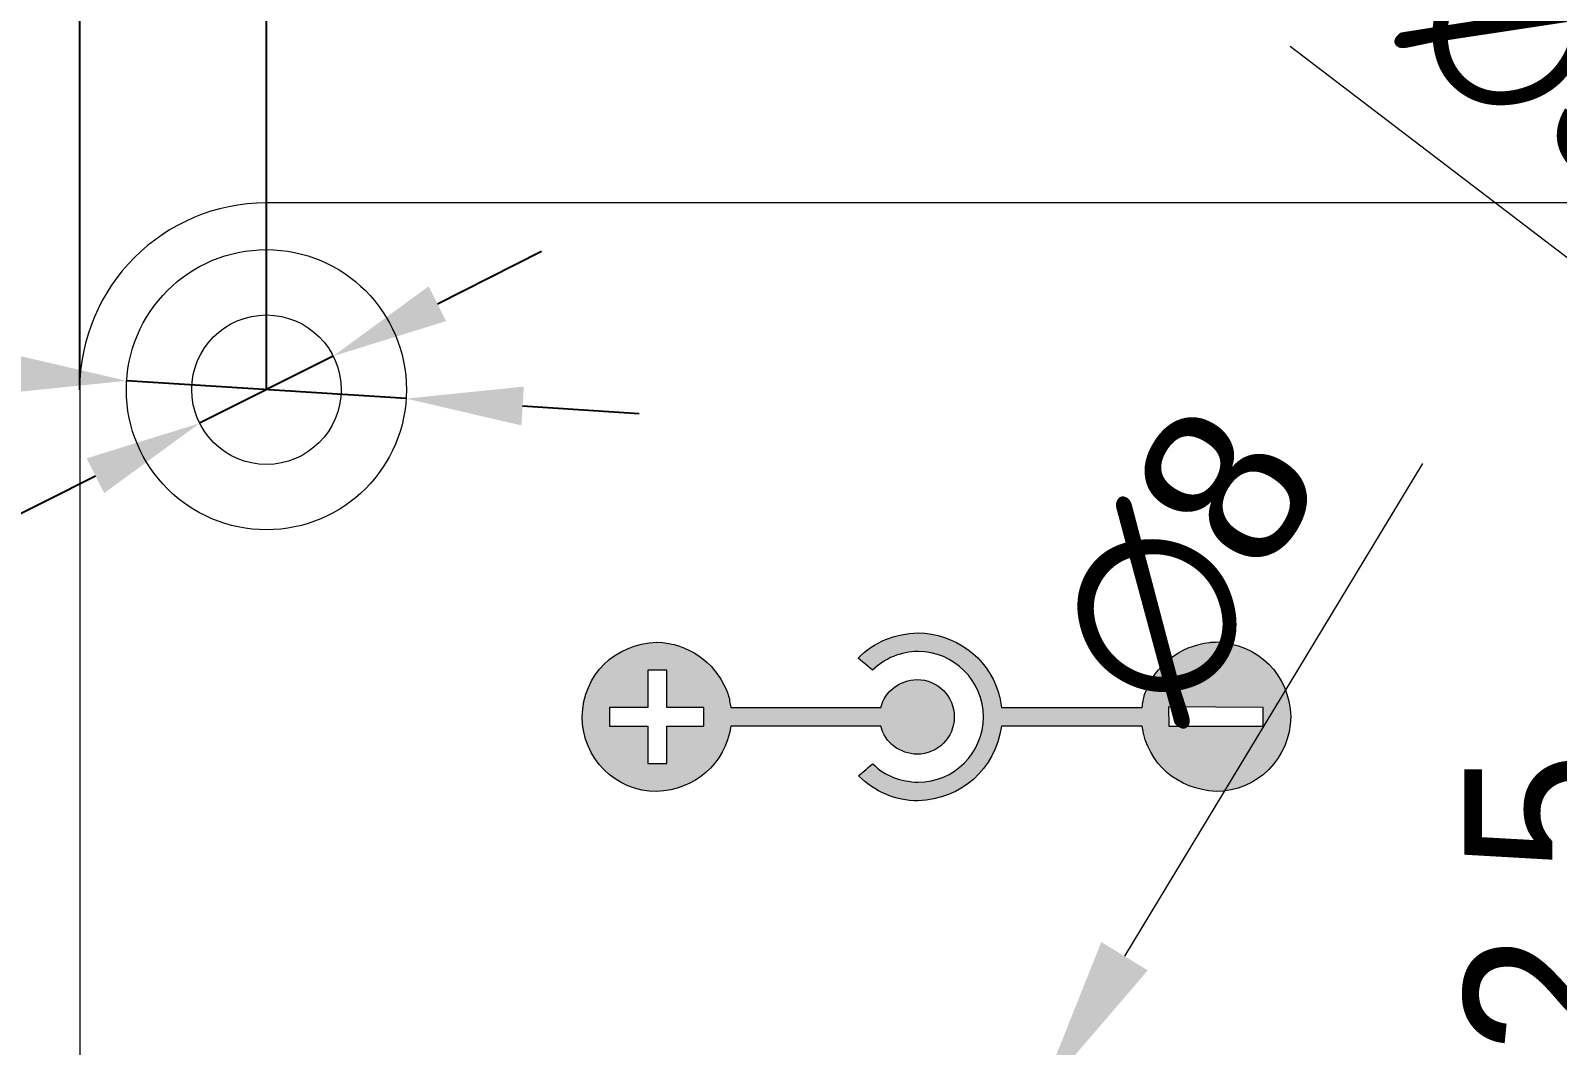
# Model space of a CAD drawing. Header units: millimetres. Extents: x 51 to 281, y -13 to 104.
# Drawn here: x 91.17 to 123.88, y 54.61 to 76.35 of the extents above; entities that cross this region are included whole.
import ezdxf

# ---------------------------------------------------------------- set-up
doc = ezdxf.new("R2010")
doc.units = ezdxf.units.MM
doc.header["$MEASUREMENT"] = 0
doc.layers.add('AM_5', color=3, linetype='Continuous', lineweight=15)
doc.layers.add('Labels', color=7, linetype='Continuous')
doc.styles.add('TH_GBDIM', font='romans.shx', dxfattribs={"width": 0.8, "bigfont": 'gbcbig.shx'})
doc.dimstyles.new('AM_GB$0', dxfattribs={"dimtxt": 3.5, "dimasz": 3.5, "dimexe": 1, "dimexo": 1, "dimgap": 1.5, "dimtad": 1, "dimdsep": 46, "dimtxsty": 'Standard', "dimcen": 0, "dimclrd": 256, "dimclre": 256, "dimclrt": 2, "dimadec": 0, "dimazin": 2, "dimtp": 0.1, "dimtm": 0.1, "dimtfac": 0.71, "dimtdec": 3, "dimtmove": 0, "dimatfit": 3, "dimfxl": 1, "dimlwd": -1, "dimlwe": -1, "dimarcsym": 0})
doc.dimstyles.new('AM_GB$3', dxfattribs={"dimtxt": 3.5, "dimasz": 3.5, "dimexe": 1, "dimexo": 1, "dimgap": 1.5, "dimtad": 1, "dimtoh": 1, "dimdsep": 46, "dimtxsty": 'Standard', "dimcen": 0, "dimclrd": 256, "dimclre": 256, "dimclrt": 2, "dimadec": 0, "dimazin": 2, "dimtp": 0.1, "dimtm": 0.1, "dimtfac": 0.71, "dimtdec": 3, "dimtofl": 0, "dimtmove": 0, "dimatfit": 0, "dimfxl": 1, "dimlwd": -1, "dimlwe": -1, "dimarcsym": 0})
doc.dimstyles.new('TH_GBDIM', dxfattribs={"dimtxt": 3.5, "dimasz": 2.5, "dimexe": 2, "dimexo": 0, "dimgap": 1.5, "dimtad": 1, "dimdec": 1, "dimzin": 0, "dimdsep": 46, "dimtxsty": 'TH_GBDIM', "dimcen": 2.5, "dimclrd": 5, "dimclre": 5, "dimadec": 0, "dimazin": 0, "dimtfac": 0.714286, "dimtdec": 1, "dimtmove": 0, "dimatfit": 3, "dimfxl": 1, "dimtzin": 0, "dimlwd": -1, "dimlwe": -1, "dimarcsym": 0})

# ---------------------------------------------------------------- blocks, each defined once
blk = doc.blocks.new('*D31')
at = {"layer": 'AM_5', "linetype": 'ByBlock', "transparency": 16777216}
for p, q in [((135.727, 62.358), (135.727, 24.177)), ((110.727, 49.108), (110.727, 24.177)), ((114.227, 25.177), (132.227, 25.177))]:
    blk.add_line(p, q, dxfattribs=at)
at = {"layer": 'AM_5', "transparency": 16777216}
for points in [[(114.227, 25.76), (114.227, 24.594), (110.727, 25.177)], [(132.227, 25.76), (132.227, 24.594), (135.727, 25.177)]]:
    blk.add_solid(points, dxfattribs=at)
at = {"layer": 'Defpoints', "color": 0, "transparency": 16777216}
for p in [(135.727, 63.358), (110.727, 50.108), (135.727, 25.177)]:
    blk.add_point(p, dxfattribs=at)
at = {"layer": 'AM_5', "color": 7, "transparency": 16777216, "insert": (123.227, 28.427), "char_height": 3.5, "attachment_point": 5}
blk.add_mtext('25', dxfattribs=at)
blk = doc.blocks.new('*D36')
at = {"layer": 'AM_5', "linetype": 'ByBlock', "transparency": 16777216}
for p, q in [((120.996, 67.075), (114.61, 56.524)), ((108.656, 46.685), (112.798, 53.53)), ((106.843, 43.691), (105.031, 40.697))]:
    blk.add_line(p, q, dxfattribs=at)
at = {"layer": 'AM_5', "transparency": 16777216}
for points in [[(114.111, 56.826), (115.109, 56.222), (112.798, 53.53)], [(106.344, 43.993), (107.342, 43.389), (108.656, 46.685)]]:
    blk.add_solid(points, dxfattribs=at)
at = {"layer": 'Defpoints', "color": 0, "transparency": 16777216}
for p in [(112.798, 53.53), (108.656, 46.685)]:
    blk.add_point(p, dxfattribs=at)
at = {"layer": 'AM_5', "color": 7, "transparency": 16777216, "insert": (115.929, 64.979), "char_height": 3.5, "attachment_point": 5, "rotation": 58.816}
blk.add_mtext('∅8', dxfattribs=at)
blk = doc.blocks.new('*D37')
at = {"layer": 'AM_5', "linetype": 'ByBlock', "transparency": 16777216}
for p, q in [((142.59, 59.021), (144.725, 61.795)), ((140.455, 56.248), (130.999, 43.967)), ((117.069, 25.875), (128.863, 41.194))]:
    blk.add_line(p, q, dxfattribs=at)
at = {"layer": 'AM_5', "transparency": 16777216}
for points in [[(142.128, 59.377), (143.052, 58.666), (140.455, 56.248)], [(128.401, 41.549), (129.326, 40.838), (130.999, 43.967)]]:
    blk.add_solid(points, dxfattribs=at)
at = {"layer": 'Defpoints', "color": 0, "transparency": 16777216}
for p in [(140.455, 56.248), (130.999, 43.967)]:
    blk.add_point(p, dxfattribs=at)
at = {"layer": 'AM_5', "color": 7, "transparency": 16777216, "insert": (119.323, 34.13), "char_height": 3.5, "attachment_point": 5, "rotation": 52.4059}
blk.add_mtext('∅15.5', dxfattribs=at)
blk = doc.blocks.new('*D38')
at = {"layer": 'AM_5', "linetype": 'ByBlock', "transparency": 16777216}
for p, q in [((118.158, 76.015), (131.672, 65.702)), ((136.999, 61.637), (134.455, 63.578)), ((139.781, 59.513), (142.563, 57.39))]:
    blk.add_line(p, q, dxfattribs=at)
at = {"layer": 'AM_5', "transparency": 16777216}
for points in [[(132.026, 66.165), (131.319, 65.238), (134.455, 63.578)], [(140.135, 59.977), (139.427, 59.05), (136.999, 61.637)]]:
    blk.add_solid(points, dxfattribs=at)
at = {"layer": 'Defpoints', "color": 0, "transparency": 16777216}
for p in [(134.455, 63.578), (136.999, 61.637)]:
    blk.add_point(p, dxfattribs=at)
at = {"layer": 'AM_5', "color": 7, "transparency": 16777216, "insert": (125.496, 74.503), "char_height": 3.5, "attachment_point": 5, "rotation": 322.6511}
blk.add_mtext('∅3.2', dxfattribs=at)
blk = doc.blocks.new('*D11')
at = {"color": 5, "transparency": 16777216}
for p, q in [((92.227, 68.658), (92.227, 92.269)), ((222.227, 69.658), (222.227, 92.269)), ((219.727, 90.269), (94.727, 90.269))]:
    blk.add_line(p, q, dxfattribs=at)
for points in [[(94.727, 90.686), (94.727, 89.853), (92.227, 90.269)], [(219.727, 90.686), (219.727, 89.853), (222.227, 90.269)]]:
    blk.add_solid(points, dxfattribs=at)
at = {"layer": 'Defpoints', "color": 0, "transparency": 16777216}
for p in [(92.227, 90.269), (222.227, 69.658), (92.227, 68.658)]:
    blk.add_point(p, dxfattribs=at)
at = {"color": 0, "lineweight": 20, "transparency": 16777216, "insert": (157.227, 93.519), "char_height": 3.5, "attachment_point": 5, "style": 'TH_GBDIM'}
blk.add_mtext('130.0', dxfattribs=at)
blk = doc.blocks.new('*D14')
at = {"color": 5, "transparency": 16777216}
for p, q in [((96.227, 68.658), (96.227, 85.231)), ((218.227, 68.658), (218.227, 85.231)), ((215.727, 83.231), (98.727, 83.231))]:
    blk.add_line(p, q, dxfattribs=at)
for points in [[(98.727, 83.648), (98.727, 82.815), (96.227, 83.231)], [(215.727, 83.648), (215.727, 82.815), (218.227, 83.231)]]:
    blk.add_solid(points, dxfattribs=at)
at = {"layer": 'Defpoints', "color": 0, "transparency": 16777216}
for p in [(96.227, 83.231), (96.227, 68.658), (218.227, 68.658)]:
    blk.add_point(p, dxfattribs=at)
at = {"color": 0, "lineweight": 20, "transparency": 16777216, "insert": (157.227, 86.481), "char_height": 3.5, "attachment_point": 5, "style": 'TH_GBDIM'}
blk.add_mtext('122.0', dxfattribs=at)
blk = doc.blocks.new('*D15')
at = {"color": 5, "transparency": 16777216}
for p, q in [((74.597, 70.033), (90.738, 69.007)), ((99.221, 68.467), (93.233, 68.848)), ((101.716, 68.309), (104.211, 68.15))]:
    blk.add_line(p, q, dxfattribs=at)
for points in [[(90.764, 69.422), (90.711, 68.591), (93.233, 68.848)], [(101.742, 68.724), (101.689, 67.893), (99.221, 68.467)]]:
    blk.add_solid(points, dxfattribs=at)
at = {"layer": 'Defpoints', "color": 0, "transparency": 16777216}
for p in [(93.233, 68.848), (99.221, 68.467)]:
    blk.add_point(p, dxfattribs=at)
at = {"color": 0, "lineweight": 20, "transparency": 16777216, "insert": (80.492, 72.915), "char_height": 3.5, "attachment_point": 5, "rotation": 356.3619, "style": 'TH_GBDIM'}
blk.add_mtext('∅6.0', dxfattribs=at)
blk = doc.blocks.new('*D16')
at = {"color": 5, "transparency": 16777216}
for p, q in [((99.89, 70.499), (102.123, 71.623)), ((97.656, 69.376), (94.797, 67.939)), ((79.284, 60.138), (92.564, 66.816))]:
    blk.add_line(p, q, dxfattribs=at)
for points in [[(99.702, 70.872), (100.077, 70.127), (97.656, 69.376)], [(92.377, 67.188), (92.751, 66.443), (94.797, 67.939)]]:
    blk.add_solid(points, dxfattribs=at)
at = {"layer": 'Defpoints', "color": 0, "transparency": 16777216}
for p in [(97.656, 69.376), (94.797, 67.939)]:
    blk.add_point(p, dxfattribs=at)
at = {"color": 0, "lineweight": 20, "transparency": 16777216, "insert": (82.917, 65.602), "char_height": 3.5, "attachment_point": 5, "rotation": 26.6957, "style": 'TH_GBDIM'}
blk.add_mtext('∅3.2', dxfattribs=at)
blk = doc.blocks.new('*D45')
at = {"layer": 'AM_5', "linetype": 'ByBlock', "transparency": 16777216}
for p, q in [((134.727, 62.608), (125.913, 62.608)), ((126.913, 59.108), (126.913, 53.608)), ((134.727, 50.108), (125.913, 50.108))]:
    blk.add_line(p, q, dxfattribs=at)
at = {"layer": 'AM_5', "transparency": 16777216}
for points in [[(126.33, 59.108), (127.496, 59.108), (126.913, 62.608)], [(126.33, 53.608), (127.496, 53.608), (126.913, 50.108)]]:
    blk.add_solid(points, dxfattribs=at)
at = {"layer": 'Defpoints', "color": 0, "transparency": 16777216}
for p in [(135.727, 62.608), (126.913, 50.108), (135.727, 50.108)]:
    blk.add_point(p, dxfattribs=at)
at = {"layer": 'AM_5', "color": 7, "transparency": 16777216, "insert": (123.663, 56.358), "char_height": 3.5, "attachment_point": 5, "rotation": 90}
blk.add_mtext('12.5', dxfattribs=at)

msp = doc.modelspace()

# ---------------------------------------------------------------- hatches: boundary and pattern name
h = msp.add_hatch(color=7)
h.dxf.hatch_style = 1
edge = h.paths.add_edge_path()
edge.add_spline(control_points=[(111.974, 61.454), (111.974, 61.454), (114.985, 61.454), (114.985, 61.454), (114.985, 61.454)], knot_values=[0.47619, 0.47619, 0.47619, 0.47619, 0.52381, 0.52381, 0.52381, 0.52381, 0.52381], degree=3, periodic=0)
edge.add_spline(control_points=[(114.985, 61.454), (115.109, 60.634), (115.753, 60.095), (116.57, 60.054), (116.57, 60.054)], knot_values=[0.428571, 0.428571, 0.428571, 0.428571, 0.47619, 0.47619, 0.47619, 0.47619, 0.47619], degree=3, periodic=0)
edge.add_spline(control_points=[(116.57, 60.054), (117.453, 60.054), (118.169, 60.77), (118.169, 61.654), (118.169, 61.654)], knot_values=[0.380952, 0.380952, 0.380952, 0.380952, 0.428571, 0.428571, 0.428571, 0.428571, 0.428571], degree=3, periodic=0)
edge.add_spline(control_points=[(118.169, 61.654), (118.141, 62.576), (117.478, 63.208), (116.57, 63.254), (116.57, 63.254)], knot_values=[0.333333, 0.333333, 0.333333, 0.333333, 0.380952, 0.380952, 0.380952, 0.380952, 0.380952], degree=3, periodic=0)
edge.add_spline(control_points=[(116.57, 63.254), (116.57, 63.254), (116.44, 63.246), (116.44, 63.246), (116.44, 63.246)], knot_values=[0.285714, 0.285714, 0.285714, 0.285714, 0.333333, 0.333333, 0.333333, 0.333333, 0.333333], degree=3, periodic=0)
edge.add_spline(control_points=[(116.44, 63.246), (115.778, 63.167), (115.267, 62.754), (115.041, 62.129), (115.041, 62.129)], knot_values=[0.238095, 0.238095, 0.238095, 0.238095, 0.285714, 0.285714, 0.285714, 0.285714, 0.285714], degree=3, periodic=0)
edge.add_spline(control_points=[(115.041, 62.129), (115.013, 62.04), (115.004, 61.946), (114.985, 61.854), (114.985, 61.854)], knot_values=[0.190476, 0.190476, 0.190476, 0.190476, 0.238095, 0.238095, 0.238095, 0.238095, 0.238095], degree=3, periodic=0)
edge.add_spline(control_points=[(114.985, 61.854), (114.985, 61.854), (111.973, 61.854), (111.973, 61.854), (111.973, 61.854)], knot_values=[0.142857, 0.142857, 0.142857, 0.142857, 0.190476, 0.190476, 0.190476, 0.190476, 0.190476], degree=3, periodic=0)
edge.add_spline(control_points=[(111.973, 61.854), (111.95, 61.964), (111.939, 62.078), (111.905, 62.185), (111.905, 62.185)], knot_values=[0.095238, 0.095238, 0.095238, 0.095238, 0.142857, 0.142857, 0.142857, 0.142857, 0.142857], degree=3, periodic=0)
edge.add_spline(control_points=[(111.905, 62.185), (111.67, 62.94), (110.967, 63.436), (110.186, 63.45), (110.186, 63.45)], knot_values=[0.047619, 0.047619, 0.047619, 0.047619, 0.095238, 0.095238, 0.095238, 0.095238, 0.095238], degree=3, periodic=0)
edge.add_spline(control_points=[(110.186, 63.45), (109.704, 63.426), (109.239, 63.272), (108.907, 62.905), (108.907, 62.905)], knot_values=[0.904762, 0.904762, 0.904762, 0.904762, 1, 1, 1, 1, 1], degree=3, periodic=0)
edge.add_spline(control_points=[(108.907, 62.905), (108.907, 62.905), (109.214, 62.649), (109.214, 62.649), (109.214, 62.649)], knot_values=[0.857143, 0.857143, 0.857143, 0.857143, 0.904762, 0.904762, 0.904762, 0.904762, 0.904762], degree=3, periodic=0)
edge.add_spline(control_points=[(109.214, 62.649), (109.473, 62.908), (109.819, 63.046), (110.186, 63.05), (110.186, 63.05)], knot_values=[0.809524, 0.809524, 0.809524, 0.809524, 0.857143, 0.857143, 0.857143, 0.857143, 0.857143], degree=3, periodic=0)
edge.add_spline(control_points=[(110.186, 63.05), (110.959, 63.05), (111.586, 62.423), (111.586, 61.65), (111.586, 61.65), (111.586, 60.877), (110.959, 60.25), (110.186, 60.25), (110.186, 60.25)], knot_values=[0.714286, 0.714286, 0.714286, 0.714286, 0.761905, 0.761905, 0.761905, 0.761905, 0.809524, 0.809524, 0.809524, 0.809524, 0.809524], degree=3, periodic=0)
edge.add_spline(control_points=[(110.186, 60.25), (109.827, 60.268), (109.471, 60.376), (109.218, 60.647), (109.218, 60.647)], knot_values=[0.666667, 0.666667, 0.666667, 0.666667, 0.714286, 0.714286, 0.714286, 0.714286, 0.714286], degree=3, periodic=0)
edge.add_spline(control_points=[(109.218, 60.647), (109.218, 60.647), (108.911, 60.391), (108.911, 60.391), (108.911, 60.391)], knot_values=[0.619048, 0.619048, 0.619048, 0.619048, 0.666667, 0.666667, 0.666667, 0.666667, 0.666667], degree=3, periodic=0)
edge.add_spline(control_points=[(108.911, 60.391), (109.254, 60.048), (109.697, 59.851), (110.186, 59.85), (110.186, 59.85)], knot_values=[0.571429, 0.571429, 0.571429, 0.571429, 0.619048, 0.619048, 0.619048, 0.619048, 0.619048], degree=3, periodic=0)
edge.add_spline(control_points=[(110.186, 59.85), (111.121, 59.897), (111.837, 60.52), (111.974, 61.454), (111.974, 61.454)], knot_values=[0.52381, 0.52381, 0.52381, 0.52381, 0.571429, 0.571429, 0.571429, 0.571429, 0.571429], degree=3, periodic=0)
edge = h.paths.add_edge_path(flags=16)
edge.add_spline(control_points=[(115.559, 61.454), (115.559, 61.454), (115.551, 61.863), (115.551, 61.863)], knot_values=[0, 0, 0, 0, 0.2, 0.2, 0.2, 0.2], degree=3, periodic=0)
edge.add_spline(control_points=[(115.551, 61.863), (115.551, 61.863), (117.58, 61.854), (117.58, 61.854), (117.58, 61.854)], knot_values=[0.6, 0.6, 0.6, 0.6, 1, 1, 1, 1, 1], degree=3, periodic=0)
edge.add_spline(control_points=[(117.58, 61.854), (117.58, 61.854), (117.58, 61.454), (117.58, 61.454), (117.58, 61.454)], knot_values=[0.4, 0.4, 0.4, 0.4, 0.6, 0.6, 0.6, 0.6, 0.6], degree=3, periodic=0)
edge.add_spline(control_points=[(117.58, 61.454), (117.58, 61.454), (115.559, 61.454), (115.559, 61.454), (115.559, 61.454)], knot_values=[0.2, 0.2, 0.2, 0.2, 0.4, 0.4, 0.4, 0.4, 0.4], degree=3, periodic=0)
h.paths.add_polyline_path([(116.729, 61.232), (121.562, 69.217), (117.07, 71.935), (112.238, 63.95)], flags=9)
h = msp.add_hatch(color=7)
h.dxf.hatch_style = 1
edge = h.paths.add_edge_path()
edge.add_spline(control_points=[(106.119, 62.126), (105.893, 62.751), (105.382, 63.163), (104.72, 63.243), (104.72, 63.243)], knot_values=[0.071429, 0.071429, 0.071429, 0.071429, 0.142857, 0.142857, 0.142857, 0.142857, 0.142857], degree=3, periodic=0)
edge.add_spline(control_points=[(104.72, 63.243), (104.72, 63.243), (104.591, 63.25), (104.591, 63.25), (104.591, 63.25)], knot_values=[0.857143, 0.857143, 0.857143, 0.857143, 1, 1, 1, 1, 1], degree=3, periodic=0)
edge.add_spline(control_points=[(104.591, 63.25), (103.683, 63.204), (103.019, 62.572), (102.991, 61.65), (102.991, 61.65)], knot_values=[0.785714, 0.785714, 0.785714, 0.785714, 0.857143, 0.857143, 0.857143, 0.857143, 0.857143], degree=3, periodic=0)
edge.add_spline(control_points=[(102.991, 61.65), (102.991, 60.766), (103.707, 60.05), (104.591, 60.05), (104.591, 60.05)], knot_values=[0.714286, 0.714286, 0.714286, 0.714286, 0.785714, 0.785714, 0.785714, 0.785714, 0.785714], degree=3, periodic=0)
edge.add_spline(control_points=[(104.591, 60.05), (105.407, 60.091), (106.051, 60.631), (106.175, 61.45), (106.175, 61.45)], knot_values=[0.642857, 0.642857, 0.642857, 0.642857, 0.714286, 0.714286, 0.714286, 0.714286, 0.714286], degree=3, periodic=0)
edge.add_spline(control_points=[(106.175, 61.45), (106.175, 61.45), (109.392, 61.45), (109.392, 61.45), (109.392, 61.45)], knot_values=[0.571429, 0.571429, 0.571429, 0.571429, 0.642857, 0.642857, 0.642857, 0.642857, 0.642857], degree=3, periodic=0)
edge.add_spline(control_points=[(109.392, 61.45), (109.464, 61.093), (109.814, 60.858), (110.164, 60.85), (110.164, 60.85)], knot_values=[0.5, 0.5, 0.5, 0.5, 0.571429, 0.571429, 0.571429, 0.571429, 0.571429], degree=3, periodic=0)
edge.add_spline(control_points=[(110.164, 60.85), (110.605, 60.85), (110.963, 61.208), (110.963, 61.65), (110.963, 61.65)], knot_values=[0.428571, 0.428571, 0.428571, 0.428571, 0.5, 0.5, 0.5, 0.5, 0.5], degree=3, periodic=0)
edge.add_spline(control_points=[(110.963, 61.65), (110.963, 62.092), (110.605, 62.45), (110.164, 62.45), (110.164, 62.45)], knot_values=[0.357143, 0.357143, 0.357143, 0.357143, 0.428571, 0.428571, 0.428571, 0.428571, 0.428571], degree=3, periodic=0)
edge.add_spline(control_points=[(110.164, 62.45), (109.812, 62.432), (109.467, 62.214), (109.392, 61.85), (109.392, 61.85)], knot_values=[0.285714, 0.285714, 0.285714, 0.285714, 0.357143, 0.357143, 0.357143, 0.357143, 0.357143], degree=3, periodic=0)
edge.add_spline(control_points=[(109.392, 61.85), (109.392, 61.85), (106.175, 61.85), (106.175, 61.85), (106.175, 61.85)], knot_values=[0.214286, 0.214286, 0.214286, 0.214286, 0.285714, 0.285714, 0.285714, 0.285714, 0.285714], degree=3, periodic=0)
edge.add_spline(control_points=[(106.175, 61.85), (106.156, 61.942), (106.147, 62.036), (106.119, 62.126), (106.119, 62.126)], knot_values=[0.142857, 0.142857, 0.142857, 0.142857, 0.214286, 0.214286, 0.214286, 0.214286, 0.214286], degree=3, periodic=0)
edge = h.paths.add_edge_path(flags=17)
edge.add_spline(control_points=[(104.401, 61.85), (104.401, 61.85), (104.401, 62.65), (104.401, 62.65), (104.401, 62.65)], knot_values=[0.076923, 0.076923, 0.076923, 0.076923, 0.153846, 0.153846, 0.153846, 0.153846, 0.153846], degree=3, periodic=0)
edge.add_spline(control_points=[(104.401, 62.65), (104.401, 62.65), (104.808, 62.65), (104.808, 62.65)], knot_values=[0, 0, 0, 0, 0.076923, 0.076923, 0.076923, 0.076923], degree=3, periodic=0)
edge.add_spline(control_points=[(104.808, 62.65), (104.808, 62.65), (104.808, 61.85), (104.808, 61.85), (104.808, 61.85)], knot_values=[0.846154, 0.846154, 0.846154, 0.846154, 1, 1, 1, 1, 1], degree=3, periodic=0)
edge.add_spline(control_points=[(104.808, 61.85), (104.808, 61.85), (105.601, 61.85), (105.601, 61.85), (105.601, 61.85)], knot_values=[0.769231, 0.769231, 0.769231, 0.769231, 0.846154, 0.846154, 0.846154, 0.846154, 0.846154], degree=3, periodic=0)
edge.add_spline(control_points=[(105.601, 61.85), (105.601, 61.85), (105.601, 61.45), (105.601, 61.45), (105.601, 61.45)], knot_values=[0.692308, 0.692308, 0.692308, 0.692308, 0.769231, 0.769231, 0.769231, 0.769231, 0.769231], degree=3, periodic=0)
edge.add_spline(control_points=[(105.601, 61.45), (105.601, 61.45), (104.808, 61.45), (104.808, 61.45), (104.808, 61.45)], knot_values=[0.615385, 0.615385, 0.615385, 0.615385, 0.692308, 0.692308, 0.692308, 0.692308, 0.692308], degree=3, periodic=0)
edge.add_spline(control_points=[(104.808, 61.45), (104.808, 61.45), (104.808, 60.65), (104.808, 60.65), (104.808, 60.65)], knot_values=[0.538462, 0.538462, 0.538462, 0.538462, 0.615385, 0.615385, 0.615385, 0.615385, 0.615385], degree=3, periodic=0)
edge.add_spline(control_points=[(104.808, 60.65), (104.808, 60.65), (104.401, 60.65), (104.401, 60.65), (104.401, 60.65)], knot_values=[0.461538, 0.461538, 0.461538, 0.461538, 0.538462, 0.538462, 0.538462, 0.538462, 0.538462], degree=3, periodic=0)
edge.add_spline(control_points=[(104.401, 60.65), (104.401, 60.65), (104.401, 61.45), (104.401, 61.45), (104.401, 61.45)], knot_values=[0.384615, 0.384615, 0.384615, 0.384615, 0.461538, 0.461538, 0.461538, 0.461538, 0.461538], degree=3, periodic=0)
edge.add_spline(control_points=[(104.401, 61.45), (104.401, 61.45), (103.58, 61.45), (103.58, 61.45), (103.58, 61.45)], knot_values=[0.307692, 0.307692, 0.307692, 0.307692, 0.384615, 0.384615, 0.384615, 0.384615, 0.384615], degree=3, periodic=0)
edge.add_spline(control_points=[(103.58, 61.45), (103.58, 61.45), (103.58, 61.85), (103.58, 61.85), (103.58, 61.85)], knot_values=[0.230769, 0.230769, 0.230769, 0.230769, 0.307692, 0.307692, 0.307692, 0.307692, 0.307692], degree=3, periodic=0)
edge.add_spline(control_points=[(103.58, 61.85), (103.58, 61.85), (104.401, 61.85), (104.401, 61.85), (104.401, 61.85)], knot_values=[0.153846, 0.153846, 0.153846, 0.153846, 0.230769, 0.230769, 0.230769, 0.230769, 0.230769], degree=3, periodic=0)
h = msp.add_hatch(color=7)
h.dxf.hatch_style = 1
edge = h.paths.add_edge_path()
edge.add_spline(control_points=[(116.44, 63.246), (116.44, 63.246), (116.44, 63.246), (116.57, 63.254), (116.57, 63.254)], knot_values=[0.285714, 0.285714, 0.285714, 0.285714, 0.285714, 0.333333, 0.333333, 0.333333, 0.333333], degree=3, periodic=0)
edge.add_spline(control_points=[(116.57, 63.254), (116.57, 63.254), (117.478, 63.208), (118.141, 62.576), (118.169, 61.654)], knot_values=[0.333333, 0.333333, 0.333333, 0.333333, 0.333333, 0.380952, 0.380952, 0.380952, 0.380952], degree=3, periodic=0)
edge.add_spline(control_points=[(118.169, 61.654), (118.169, 61.654), (118.169, 60.77), (117.453, 60.054), (116.57, 60.054)], knot_values=[0.380952, 0.380952, 0.380952, 0.380952, 0.380952, 0.428571, 0.428571, 0.428571, 0.428571], degree=3, periodic=0)
edge.add_spline(control_points=[(116.57, 60.054), (116.57, 60.054), (115.753, 60.095), (115.109, 60.634), (114.985, 61.454)], knot_values=[0.428571, 0.428571, 0.428571, 0.428571, 0.428571, 0.47619, 0.47619, 0.47619, 0.47619], degree=3, periodic=0)
edge.add_spline(control_points=[(114.985, 61.454), (114.985, 61.454), (114.985, 61.454), (111.974, 61.454), (111.974, 61.454)], knot_values=[0.47619, 0.47619, 0.47619, 0.47619, 0.47619, 0.52381, 0.52381, 0.52381, 0.52381], degree=3, periodic=0)
edge.add_spline(control_points=[(111.974, 61.454), (111.974, 61.454), (111.837, 60.52), (111.121, 59.897), (110.186, 59.85)], knot_values=[0.52381, 0.52381, 0.52381, 0.52381, 0.52381, 0.571429, 0.571429, 0.571429, 0.571429], degree=3, periodic=0)
edge.add_spline(control_points=[(110.186, 59.85), (110.186, 59.85), (109.697, 59.851), (109.254, 60.048), (108.911, 60.391)], knot_values=[0.571429, 0.571429, 0.571429, 0.571429, 0.571429, 0.619048, 0.619048, 0.619048, 0.619048], degree=3, periodic=0)
edge.add_spline(control_points=[(108.911, 60.391), (108.911, 60.391), (108.911, 60.391), (109.218, 60.647), (109.218, 60.647)], knot_values=[0.619048, 0.619048, 0.619048, 0.619048, 0.619048, 0.666667, 0.666667, 0.666667, 0.666667], degree=3, periodic=0)
edge.add_spline(control_points=[(109.218, 60.647), (109.218, 60.647), (109.471, 60.376), (109.827, 60.268), (110.186, 60.25)], knot_values=[0.666667, 0.666667, 0.666667, 0.666667, 0.666667, 0.714286, 0.714286, 0.714286, 0.714286], degree=3, periodic=0)
edge.add_spline(control_points=[(110.186, 60.25), (110.186, 60.25), (110.959, 60.25), (111.586, 60.877), (111.586, 61.65), (111.586, 61.65), (111.586, 62.423), (110.959, 63.05), (110.186, 63.05)], knot_values=[0.714286, 0.714286, 0.714286, 0.714286, 0.714286, 0.761905, 0.761905, 0.761905, 0.761905, 0.809524, 0.809524, 0.809524, 0.809524], degree=3, periodic=0)
edge.add_spline(control_points=[(110.186, 63.05), (110.186, 63.05), (109.819, 63.046), (109.473, 62.908), (109.214, 62.649)], knot_values=[0.809524, 0.809524, 0.809524, 0.809524, 0.809524, 0.857143, 0.857143, 0.857143, 0.857143], degree=3, periodic=0)
edge.add_spline(control_points=[(109.214, 62.649), (109.214, 62.649), (109.214, 62.649), (108.907, 62.905), (108.907, 62.905)], knot_values=[0.857143, 0.857143, 0.857143, 0.857143, 0.857143, 0.904762, 0.904762, 0.904762, 0.904762], degree=3, periodic=0)
edge.add_spline(control_points=[(108.907, 62.905), (108.907, 62.905), (109.239, 63.272), (109.704, 63.426), (110.186, 63.45)], knot_values=[0.904762, 0.904762, 0.904762, 0.904762, 0.904762, 1, 1, 1, 1], degree=3, periodic=0)
edge.add_spline(control_points=[(110.186, 63.45), (110.186, 63.45), (110.967, 63.436), (111.67, 62.94), (111.905, 62.185)], knot_values=[0.047619, 0.047619, 0.047619, 0.047619, 0.047619, 0.095238, 0.095238, 0.095238, 0.095238], degree=3, periodic=0)
edge.add_spline(control_points=[(111.905, 62.185), (111.905, 62.185), (111.939, 62.078), (111.95, 61.964), (111.973, 61.854)], knot_values=[0.095238, 0.095238, 0.095238, 0.095238, 0.095238, 0.142857, 0.142857, 0.142857, 0.142857], degree=3, periodic=0)
edge.add_spline(control_points=[(111.973, 61.854), (111.973, 61.854), (111.973, 61.854), (114.985, 61.854), (114.985, 61.854)], knot_values=[0.142857, 0.142857, 0.142857, 0.142857, 0.142857, 0.190476, 0.190476, 0.190476, 0.190476], degree=3, periodic=0)
edge.add_spline(control_points=[(114.985, 61.854), (114.985, 61.854), (115.004, 61.946), (115.013, 62.04), (115.041, 62.129)], knot_values=[0.190476, 0.190476, 0.190476, 0.190476, 0.190476, 0.238095, 0.238095, 0.238095, 0.238095], degree=3, periodic=0)
edge.add_spline(control_points=[(115.041, 62.129), (115.041, 62.129), (115.267, 62.754), (115.778, 63.167), (116.44, 63.246)], knot_values=[0.238095, 0.238095, 0.238095, 0.238095, 0.238095, 0.285714, 0.285714, 0.285714, 0.285714], degree=3, periodic=0)
edge = h.paths.add_edge_path(flags=16)
edge.add_spline(control_points=[(117.58, 61.854), (117.58, 61.854), (117.58, 61.854), (115.551, 61.863), (115.551, 61.863)], knot_values=[0.6, 0.6, 0.6, 0.6, 0.6, 1, 1, 1, 1], degree=3, periodic=0)
edge.add_spline(control_points=[(115.551, 61.863), (115.551, 61.863), (115.559, 61.454), (115.559, 61.454)], knot_values=[0, 0, 0, 0, 0.2, 0.2, 0.2, 0.2], degree=3, periodic=0)
edge.add_spline(control_points=[(115.559, 61.454), (115.559, 61.454), (115.559, 61.454), (117.58, 61.454), (117.58, 61.454)], knot_values=[0.2, 0.2, 0.2, 0.2, 0.2, 0.4, 0.4, 0.4, 0.4], degree=3, periodic=0)
edge.add_spline(control_points=[(117.58, 61.454), (117.58, 61.454), (117.58, 61.454), (117.58, 61.854), (117.58, 61.854)], knot_values=[0.4, 0.4, 0.4, 0.4, 0.4, 0.6, 0.6, 0.6, 0.6], degree=3, periodic=0)
edge = h.paths.add_edge_path(flags=17)
edge.add_spline(control_points=[(110.164, 60.85), (110.164, 60.85), (109.814, 60.858), (109.464, 61.093), (109.392, 61.45)], knot_values=[0.5, 0.5, 0.5, 0.5, 0.5, 0.571429, 0.571429, 0.571429, 0.571429], degree=3, periodic=0)
edge.add_spline(control_points=[(110.963, 61.65), (110.963, 61.65), (110.963, 61.208), (110.605, 60.85), (110.164, 60.85)], knot_values=[0.428571, 0.428571, 0.428571, 0.428571, 0.428571, 0.5, 0.5, 0.5, 0.5], degree=3, periodic=0)
edge.add_spline(control_points=[(110.164, 62.45), (110.164, 62.45), (110.605, 62.45), (110.963, 62.092), (110.963, 61.65)], knot_values=[0.357143, 0.357143, 0.357143, 0.357143, 0.357143, 0.428571, 0.428571, 0.428571, 0.428571], degree=3, periodic=0)
edge.add_spline(control_points=[(109.392, 61.85), (109.392, 61.85), (109.467, 62.214), (109.812, 62.432), (110.164, 62.45)], knot_values=[0.285714, 0.285714, 0.285714, 0.285714, 0.285714, 0.357143, 0.357143, 0.357143, 0.357143], degree=3, periodic=0)

# ---------------------------------------------------------------- linework, layer by layer
at = {"lineweight": 20}
for p, q in [((219.227, 72.658), (96.227, 72.658)), ((92.227, 69.658), (92.227, 35.658)), ((92.227, 68.658), (92.227, 67.008)), ((92.227, 67.008), (92.227, 38.308))]:
    msp.add_line(p, q, dxfattribs=at)
for radius in [3, 1.6]:
    msp.add_circle((96.227, 68.658), radius, dxfattribs=at)
msp.add_arc((96.227, 68.658), 4, 90, 180, dxfattribs=at)
at = {"layer": 'Labels', "color": 7, "lineweight": 9}
for points, knots in [([(102.991, 61.65), (102.991, 61.65), (103.019, 62.572), (103.683, 63.204), (104.591, 63.25)], [0.78571429, 0.78571429, 0.78571429, 0.78571429, 0.7857143, 0.85714286, 0.85714286, 0.85714286, 0.85714286]), ([(104.591, 63.25), (104.591, 63.25), (104.591, 63.25), (104.72, 63.243), (104.72, 63.243)], [0.8571429, 0.8571429, 0.8571429, 0.8571429, 0.8571429, 1, 1, 1, 1]), ([(104.72, 63.243), (104.72, 63.243), (105.382, 63.163), (105.893, 62.751), (106.119, 62.126)], [0.07142857, 0.07142857, 0.07142857, 0.07142857, 0.07142858, 0.14285714, 0.14285714, 0.14285714, 0.14285714]), ([(108.907, 62.905), (108.907, 62.905), (109.239, 63.272), (109.704, 63.426), (110.186, 63.45)], [0.9047619, 0.9047619, 0.9047619, 0.9047619, 0.90476191, 1, 1, 1, 1]), ([(110.186, 63.45), (110.186, 63.45), (110.967, 63.436), (111.67, 62.94), (111.905, 62.185)], [0.04761905, 0.04761905, 0.04761905, 0.04761905, 0.04761906, 0.0952381, 0.0952381, 0.0952381, 0.0952381]), ([(115.041, 62.129), (115.041, 62.129), (115.267, 62.754), (115.778, 63.167), (116.44, 63.246)], [0.23809524, 0.23809524, 0.23809524, 0.23809524, 0.23809525, 0.28571429, 0.28571429, 0.28571429, 0.28571429]), ([(116.44, 63.246), (116.44, 63.246), (116.44, 63.246), (116.57, 63.254), (116.57, 63.254)], [0.28571429, 0.28571429, 0.28571429, 0.28571429, 0.2857143, 0.33333333, 0.33333333, 0.33333333, 0.33333333]), ([(116.57, 63.254), (116.57, 63.254), (117.478, 63.208), (118.141, 62.576), (118.169, 61.654)], [0.33333333, 0.33333333, 0.33333333, 0.33333333, 0.33333334, 0.38095238, 0.38095238, 0.38095238, 0.38095238]), ([(109.214, 62.649), (109.214, 62.649), (109.214, 62.649), (108.907, 62.905), (108.907, 62.905)], [0.85714286, 0.85714286, 0.85714286, 0.85714286, 0.85714287, 0.9047619, 0.9047619, 0.9047619, 0.9047619]), ([(110.186, 63.05), (110.186, 63.05), (109.819, 63.046), (109.473, 62.908), (109.214, 62.649)], [0.80952381, 0.80952381, 0.80952381, 0.80952381, 0.80952382, 0.85714286, 0.85714286, 0.85714286, 0.85714286]), ([(110.186, 60.25), (110.186, 60.25), (110.959, 60.25), (111.586, 60.877), (111.586, 61.65), (111.586, 61.65), (111.586, 62.423), (110.959, 63.05), (110.186, 63.05)], [0.71428571, 0.71428571, 0.71428571, 0.71428571, 0.71428572, 0.76190476, 0.76190476, 0.76190476, 0.76190477, 0.80952381, 0.80952381, 0.80952381, 0.80952381]), ([(104.401, 62.65), (104.401, 62.65), (104.401, 62.65), (104.401, 61.85), (104.401, 61.85)], [0.07692308, 0.07692308, 0.07692308, 0.07692308, 0.07692309, 0.15384615, 0.15384615, 0.15384615, 0.15384615]), ([(104.808, 61.85), (104.808, 61.85), (104.808, 61.85), (104.808, 62.65), (104.808, 62.65)], [0.8461538, 0.8461538, 0.8461538, 0.8461538, 0.8461539, 1, 1, 1, 1]), ([(109.392, 61.85), (109.392, 61.85), (109.467, 62.214), (109.812, 62.432), (110.164, 62.45)], [0.28571429, 0.28571429, 0.28571429, 0.28571429, 0.2857143, 0.35714286, 0.35714286, 0.35714286, 0.35714286]), ([(110.164, 62.45), (110.164, 62.45), (110.605, 62.45), (110.963, 62.092), (110.963, 61.65)], [0.35714286, 0.35714286, 0.35714286, 0.35714286, 0.35714287, 0.42857143, 0.42857143, 0.42857143, 0.42857143]), ([(111.905, 62.185), (111.905, 62.185), (111.939, 62.078), (111.95, 61.964), (111.973, 61.854)], [0.0952381, 0.0952381, 0.0952381, 0.0952381, 0.09523811, 0.14285714, 0.14285714, 0.14285714, 0.14285714]), ([(104.401, 61.85), (104.401, 61.85), (104.401, 61.85), (103.58, 61.85), (103.58, 61.85)], [0.15384615, 0.15384615, 0.15384615, 0.15384615, 0.15384616, 0.23076923, 0.23076923, 0.23076923, 0.23076923]), ([(103.58, 61.85), (103.58, 61.85), (103.58, 61.85), (103.58, 61.45), (103.58, 61.45)], [0.23076923, 0.23076923, 0.23076923, 0.23076923, 0.23076924, 0.30769231, 0.30769231, 0.30769231, 0.30769231]), ([(105.601, 61.85), (105.601, 61.85), (105.601, 61.85), (104.808, 61.85), (104.808, 61.85)], [0.76923077, 0.76923077, 0.76923077, 0.76923077, 0.76923078, 0.84615385, 0.84615385, 0.84615385, 0.84615385]), ([(105.601, 61.45), (105.601, 61.45), (105.601, 61.45), (105.601, 61.85), (105.601, 61.85)], [0.69230769, 0.69230769, 0.69230769, 0.69230769, 0.6923077, 0.76923077, 0.76923077, 0.76923077, 0.76923077]), ([(106.119, 62.126), (106.119, 62.126), (106.147, 62.036), (106.156, 61.942), (106.175, 61.85)], [0.14285714, 0.14285714, 0.14285714, 0.14285714, 0.14285715, 0.21428571, 0.21428571, 0.21428571, 0.21428571]), ([(106.175, 61.85), (106.175, 61.85), (106.175, 61.85), (109.392, 61.85), (109.392, 61.85)], [0.21428571, 0.21428571, 0.21428571, 0.21428571, 0.21428572, 0.28571429, 0.28571429, 0.28571429, 0.28571429]), ([(111.973, 61.854), (111.973, 61.854), (111.973, 61.854), (114.985, 61.854), (114.985, 61.854)], [0.14285714, 0.14285714, 0.14285714, 0.14285714, 0.14285715, 0.19047619, 0.19047619, 0.19047619, 0.19047619]), ([(114.985, 61.854), (114.985, 61.854), (115.004, 61.946), (115.013, 62.04), (115.041, 62.129)], [0.19047619, 0.19047619, 0.19047619, 0.19047619, 0.1904762, 0.23809524, 0.23809524, 0.23809524, 0.23809524]), ([(117.58, 61.854), (117.58, 61.854), (117.58, 61.854), (115.551, 61.863), (115.551, 61.863)], [0.6, 0.6, 0.6, 0.6, 0.6, 1, 1, 1, 1]), ([(117.58, 61.454), (117.58, 61.454), (117.58, 61.454), (117.58, 61.854), (117.58, 61.854)], [0.4, 0.4, 0.4, 0.4, 0.4, 0.6, 0.6, 0.6, 0.6]), ([(104.591, 60.05), (104.591, 60.05), (103.707, 60.05), (102.991, 60.766), (102.991, 61.65)], [0.71428571, 0.71428571, 0.71428571, 0.71428571, 0.71428572, 0.78571429, 0.78571429, 0.78571429, 0.78571429]), ([(110.963, 61.65), (110.963, 61.65), (110.963, 61.208), (110.605, 60.85), (110.164, 60.85)], [0.42857143, 0.42857143, 0.42857143, 0.42857143, 0.42857144, 0.5, 0.5, 0.5, 0.5]), ([(118.169, 61.654), (118.169, 61.654), (118.169, 60.77), (117.453, 60.054), (116.57, 60.054)], [0.38095238, 0.38095238, 0.38095238, 0.38095238, 0.38095239, 0.42857143, 0.42857143, 0.42857143, 0.42857143]), ([(103.58, 61.45), (103.58, 61.45), (103.58, 61.45), (104.401, 61.45), (104.401, 61.45)], [0.30769231, 0.30769231, 0.30769231, 0.30769231, 0.30769232, 0.38461538, 0.38461538, 0.38461538, 0.38461538]), ([(104.401, 61.45), (104.401, 61.45), (104.401, 61.45), (104.401, 60.65), (104.401, 60.65)], [0.38461538, 0.38461538, 0.38461538, 0.38461538, 0.38461539, 0.46153846, 0.46153846, 0.46153846, 0.46153846]), ([(106.175, 61.45), (106.175, 61.45), (106.051, 60.631), (105.407, 60.091), (104.591, 60.05)], [0.64285714, 0.64285714, 0.64285714, 0.64285714, 0.64285715, 0.71428571, 0.71428571, 0.71428571, 0.71428571]), ([(104.808, 60.65), (104.808, 60.65), (104.808, 60.65), (104.808, 61.45), (104.808, 61.45)], [0.53846154, 0.53846154, 0.53846154, 0.53846154, 0.53846155, 0.61538462, 0.61538462, 0.61538462, 0.61538462]), ([(104.808, 61.45), (104.808, 61.45), (104.808, 61.45), (105.601, 61.45), (105.601, 61.45)], [0.61538462, 0.61538462, 0.61538462, 0.61538462, 0.61538463, 0.69230769, 0.69230769, 0.69230769, 0.69230769]), ([(109.392, 61.45), (109.392, 61.45), (109.392, 61.45), (106.175, 61.45), (106.175, 61.45)], [0.57142857, 0.57142857, 0.57142857, 0.57142857, 0.57142858, 0.64285714, 0.64285714, 0.64285714, 0.64285714]), ([(110.164, 60.85), (110.164, 60.85), (109.814, 60.858), (109.464, 61.093), (109.392, 61.45)], [0.5, 0.5, 0.5, 0.5, 0.50000001, 0.57142857, 0.57142857, 0.57142857, 0.57142857]), ([(111.974, 61.454), (111.974, 61.454), (111.837, 60.52), (111.121, 59.897), (110.186, 59.85)], [0.52380952, 0.52380952, 0.52380952, 0.52380952, 0.52380953, 0.57142857, 0.57142857, 0.57142857, 0.57142857]), ([(114.985, 61.454), (114.985, 61.454), (114.985, 61.454), (111.974, 61.454), (111.974, 61.454)], [0.47619048, 0.47619048, 0.47619048, 0.47619048, 0.47619049, 0.52380952, 0.52380952, 0.52380952, 0.52380952]), ([(116.57, 60.054), (116.57, 60.054), (115.753, 60.095), (115.109, 60.634), (114.985, 61.454)], [0.42857143, 0.42857143, 0.42857143, 0.42857143, 0.42857144, 0.47619048, 0.47619048, 0.47619048, 0.47619048]), ([(115.559, 61.454), (115.559, 61.454), (115.559, 61.454), (117.58, 61.454), (117.58, 61.454)], [0.2, 0.2, 0.2, 0.2, 0.2, 0.4, 0.4, 0.4, 0.4]), ([(104.401, 60.65), (104.401, 60.65), (104.401, 60.65), (104.808, 60.65), (104.808, 60.65)], [0.46153846, 0.46153846, 0.46153846, 0.46153846, 0.46153847, 0.53846154, 0.53846154, 0.53846154, 0.53846154]), ([(108.911, 60.391), (108.911, 60.391), (108.911, 60.391), (109.218, 60.647), (109.218, 60.647)], [0.61904762, 0.61904762, 0.61904762, 0.61904762, 0.61904763, 0.66666667, 0.66666667, 0.66666667, 0.66666667]), ([(109.218, 60.647), (109.218, 60.647), (109.471, 60.376), (109.827, 60.268), (110.186, 60.25)], [0.66666667, 0.66666667, 0.66666667, 0.66666667, 0.66666668, 0.71428571, 0.71428571, 0.71428571, 0.71428571]), ([(110.186, 59.85), (110.186, 59.85), (109.697, 59.851), (109.254, 60.048), (108.911, 60.391)], [0.57142857, 0.57142857, 0.57142857, 0.57142857, 0.57142858, 0.61904762, 0.61904762, 0.61904762, 0.61904762])]:
    msp.add_open_spline(points, degree=3, knots=knots, dxfattribs=at)
for points in [[(104.808, 62.65), (104.808, 62.65), (104.401, 62.65), (104.401, 62.65)], [(115.551, 61.863), (115.551, 61.863), (115.559, 61.454), (115.559, 61.454)]]:
    msp.add_open_spline(points, degree=3, dxfattribs=at)

# ---------------------------------------------------------------- dimensions: what is measured, and where the dimension line sits
at = {"lineweight": 20}
for base, p1, p2, picture, middle in [((92.227, 90.269), (222.227, 69.658), (92.227, 68.658), '*D11', (157.227, 90.269)), ((96.227, 83.231), (218.227, 68.658), (96.227, 68.658), '*D14', (157.227, 83.231))]:
    dim = msp.add_linear_dim(base=base, p1=p1, p2=p2, dimstyle='TH_GBDIM', dxfattribs=at)
    dim.commit()
    dim.dimension.update_dxf_attribs({"geometry": picture, "text_midpoint": middle, "dimtype": 160})
for p1, p2, picture, middle in [((99.221, 68.467), (93.233, 68.848), '*D15', (80.286, 69.671)), ((97.656, 69.376), (94.797, 67.939), '*D16', (84.377, 62.699))]:
    dim = msp.add_diameter_dim_2p(p1=p1, p2=p2, dimstyle='TH_GBDIM', dxfattribs=at)
    dim.commit()
    dim.dimension.update_dxf_attribs({"geometry": picture, "text_midpoint": middle, "dimtype": 163})
at = {"layer": 'AM_5'}
for p1, p2, picture, middle in [((136.999, 61.637), (134.455, 63.578), '*D38', (125.496, 74.503)), ((108.656, 46.685), (112.798, 53.53), '*D36', (115.929, 64.979)), ((140.455, 56.248), (130.999, 43.967), '*D37', (119.323, 34.13))]:
    dim = msp.add_diameter_dim_2p(p1=p1, p2=p2, dimstyle='AM_GB$3', override={"dimtoh": 0, "dimclrt": 7, "dimtofl": 1, "dimatfit": 3}, dxfattribs=at)
    dim.commit()
    dim.dimension.update_dxf_attribs({"geometry": picture, "text_midpoint": middle})
dim = msp.add_linear_dim(base=(135.727, 25.177), p1=(110.727, 50.108), p2=(135.727, 63.358), dimstyle='AM_GB$0', override={"dimclrt": 7}, dxfattribs=at)
dim.commit()
dim.dimension.update_dxf_attribs({"geometry": '*D31', "text_midpoint": (123.227, 28.427)})
dim = msp.add_linear_dim(base=(126.913, 50.108), p1=(135.727, 62.608), p2=(135.727, 50.108), angle=90, dimstyle='AM_GB$0', override={"dimclrt": 7}, dxfattribs=at)
dim.commit()
dim.dimension.update_dxf_attribs({"geometry": '*D45', "text_midpoint": (123.663, 56.358)})

doc.saveas('drawing.dxf')
